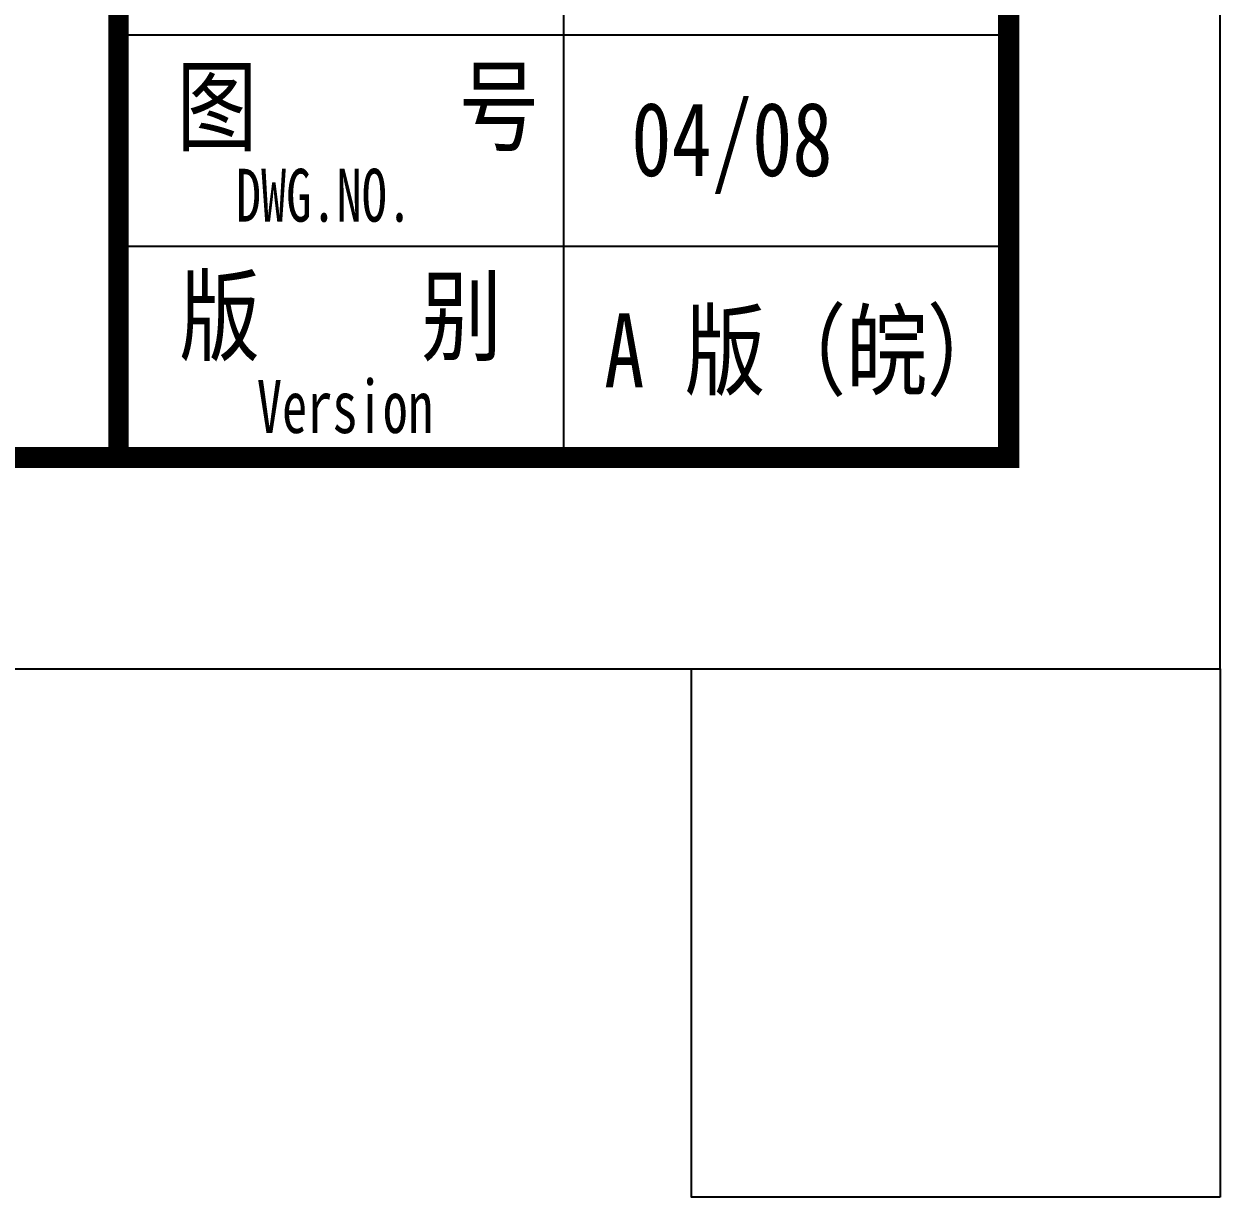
# Model space of a CAD drawing. Extents: x -266287 to 275962, y -324567 to 363765.
# Drawn here: x -83078 to -71765, y 21433 to 32536 of the extents above; entities that cross this region are included whole.
import ezdxf
from ezdxf.enums import TextEntityAlignment as Align

# ---------------------------------------------------------------- set-up
doc = ezdxf.new("R2010")
doc.units = 0
doc.header["$LTSCALE"] = 1000
doc.layers.get('0').update_dxf_attribs({"linetype": 'CONTINUOUS'})
doc.layers.add('0-TK', color=4, linetype='CONTINUOUS')
doc.layers.add('PUB_TITLE', color=4, linetype='CONTINUOUS')
doc.styles.add('-黑体', font='simhei.ttf', dxfattribs={"width": 0.8})

msp = doc.modelspace()

# ---------------------------------------------------------------- linework, layer by layer
msp.add_lwpolyline([(-71764.58782, 21433.30581), (-76764.58782, 21433.30581), (-76764.58782, 26433.30581), (-71764.58782, 26433.30581)], close=True)
at = {"layer": '0-TK', "const_width": 191.9817}
msp.add_lwpolyline([(-82183.49798, 28433.30504), (-82183.49798, 108433.30504)], dxfattribs=at)
at = {"layer": 'PUB_TITLE'}
for p, q in [((-77974.04313, 54001.56951), (-77974.04313, 28433.30504)), ((-82183.49798, 32433.30504), (-73764.58828, 32433.30504)), ((-82183.49798, 30433.30504), (-73764.58828, 30433.30504)), ((-82183.49798, 28433.30504), (-73764.58828, 28433.30504))]:
    msp.add_line(p, q, dxfattribs=at)
msp.add_lwpolyline([(-220364.58828, 26433.30504), (-71764.58828, 26433.30504), (-71764.58828, 110433.30504), (-220364.58828, 110433.30504)], close=True, dxfattribs=at)
at = {"layer": 'PUB_TITLE', "const_width": 200}
msp.add_lwpolyline([(-215364.58828, 28433.30504), (-73764.58828, 28433.30504), (-73764.58828, 108433.30504), (-215364.58828, 108433.30504)], close=True, dxfattribs=at)

# ---------------------------------------------------------------- texts
at = {"style": '-黑体', "width": 0.8}
for s, p in [('图     号', (-79918.98715, 31756.59438)), ('版    别', (-80083.27499, 29771.83953, 0.28634))]:
    msp.add_text(s, height=700, dxfattribs=at).set_placement(p, align=Align.MIDDLE_CENTER)
for s, p in [('04/08', (-77334.30414, 31096.14098, -0.28634)), ('A 版（皖）', (-77590.86418, 29096.14098, -0.28634))]:
    msp.add_text(s, height=700, dxfattribs=at).set_placement(p)
at = {"style": '-黑体', "width": 0.7}
for s, p in [('DWG.NO.', (-81073.73799, 30914.48828)), ('Version', (-80875.46151, 28914.42713, 0.28634))]:
    msp.add_text(s, height=500, dxfattribs=at).set_placement(p, align=Align.MIDDLE_LEFT)

doc.saveas('drawing.dxf')
